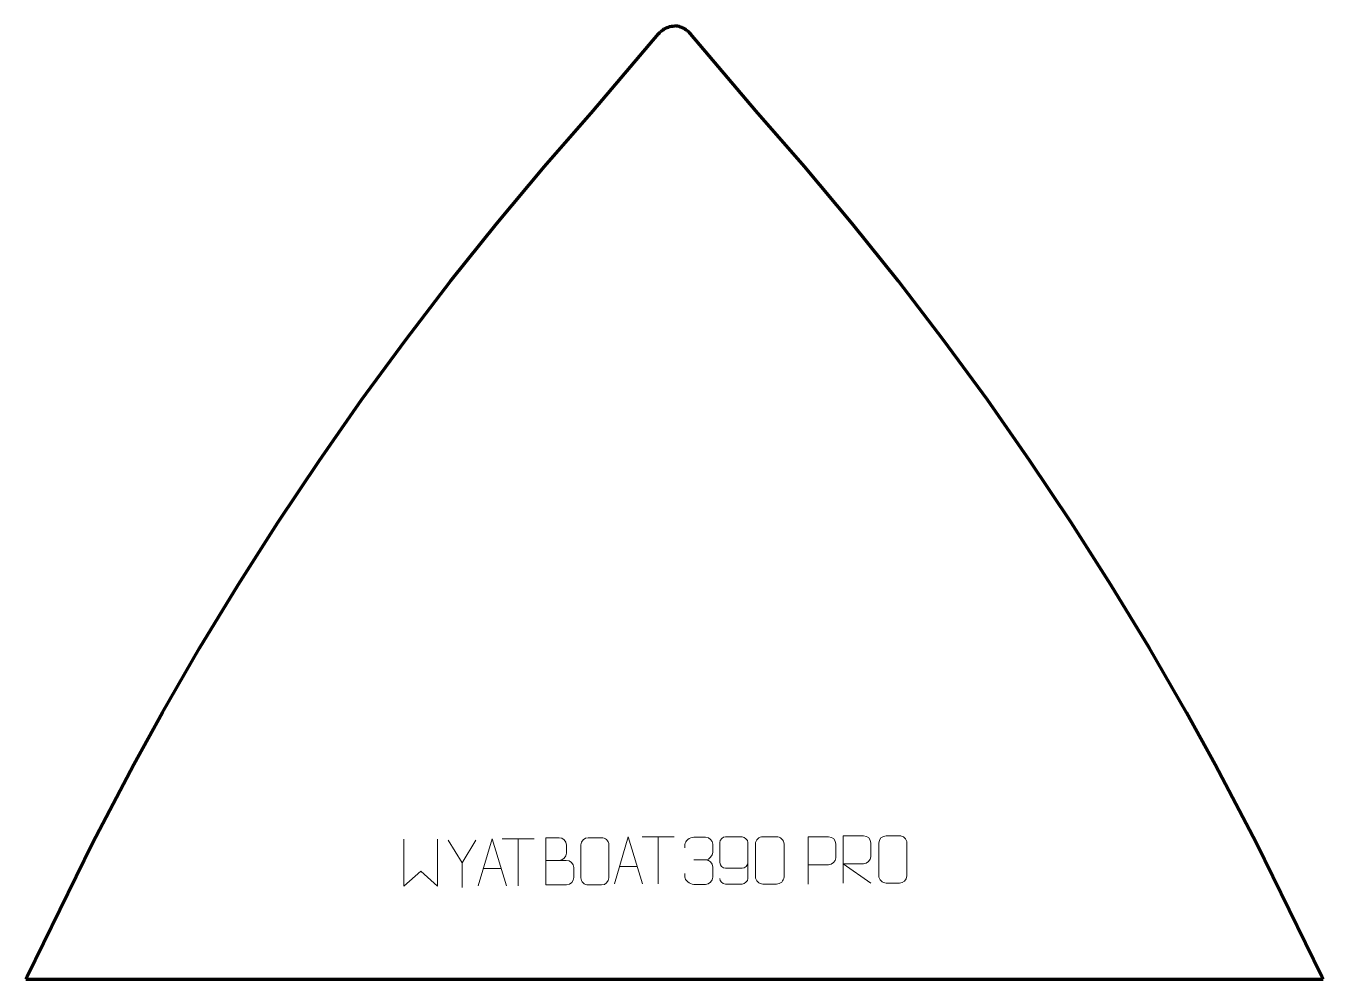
# Model space of a CAD drawing. Header units: millimetres. Extents: x -314 to 372, y 993 to 1498.
import ezdxf

# ---------------------------------------------------------------- set-up
doc = ezdxf.new("R2010")
doc.units = ezdxf.units.MM
doc.header["$MEASUREMENT"] = 0
doc.layers.add('layer 1', color=7, linetype='Continuous')

msp = doc.modelspace()

# ---------------------------------------------------------------- linework, layer by layer
at = {"layer": 'layer 1', "color": 242, "lineweight": 106}
for points in [[(22.2796, 1495.0453), (22.2796, 1495.0453), (22.9332, 1495.5217), (22.9332, 1495.5217)], [(22.9332, 1495.5217), (22.9332, 1495.5217), (23.6204, 1495.9533), (23.6204, 1495.9533)], [(23.6204, 1495.9533), (23.6204, 1495.9533), (24.3335, 1496.3369), (24.3335, 1496.3369)], [(24.3335, 1496.3369), (24.3335, 1496.3369), (25.0714, 1496.6712), (25.0714, 1496.6712)], [(25.0714, 1496.6712), (25.0714, 1496.6712), (25.8303, 1496.9553), (25.8303, 1496.9553)], [(25.8303, 1496.9553), (25.8303, 1496.9553), (26.6064, 1497.1871), (26.6064, 1497.1871)], [(26.6064, 1497.1871), (26.6064, 1497.1871), (27.3957, 1497.3662), (27.3957, 1497.3662)], [(27.3957, 1497.3662), (27.3957, 1497.3662), (28.1965, 1497.4907), (28.1965, 1497.4907)], [(28.1965, 1497.4907), (28.1965, 1497.4907), (29.0033, 1497.561), (29.0033, 1497.561)], [(29.8102, 1497.4907), (29.8102, 1497.4907), (29.0033, 1497.561), (29.0033, 1497.561)], [(30.611, 1497.3662), (30.611, 1497.3662), (29.8102, 1497.4907), (29.8102, 1497.4907)], [(31.4007, 1497.1871), (31.4007, 1497.1871), (30.611, 1497.3662), (30.611, 1497.3662)], [(32.1767, 1496.9553), (32.1767, 1496.9553), (31.4007, 1497.1871), (31.4007, 1497.1871)], [(32.9353, 1496.6712), (32.9353, 1496.6712), (32.1767, 1496.9553), (32.1767, 1496.9553)], [(33.6732, 1496.3369), (33.6732, 1496.3369), (32.9353, 1496.6712), (32.9353, 1496.6712)], [(34.3863, 1495.9533), (34.3863, 1495.9533), (33.6732, 1496.3369), (33.6732, 1496.3369)], [(35.0721, 1495.5217), (35.0721, 1495.5217), (34.3863, 1495.9533), (34.3863, 1495.9533)], [(35.7275, 1495.0453), (35.7275, 1495.0453), (35.0721, 1495.5217), (35.0721, 1495.5217)], [(-14.017, 1452.7245), (-14.017, 1452.7245), (20.5275, 1493.365), (20.5275, 1493.365)], [(20.5275, 1493.365), (20.5275, 1493.365), (21.0731, 1493.9647), (21.0731, 1493.9647)], [(21.0731, 1493.9647), (21.0731, 1493.9647), (21.6578, 1494.5261), (21.6578, 1494.5261)], [(21.6578, 1494.5261), (21.6578, 1494.5261), (22.2796, 1495.0453), (22.2796, 1495.0453)], [(36.3479, 1494.5261), (36.3479, 1494.5261), (35.7275, 1495.0453), (35.7275, 1495.0453)], [(36.9326, 1493.9647), (36.9326, 1493.9647), (36.3479, 1494.5261), (36.3479, 1494.5261)], [(37.4778, 1493.365), (37.4778, 1493.365), (36.9326, 1493.9647), (36.9326, 1493.9647)], [(72.0227, 1452.7245), (72.0227, 1452.7245), (37.4778, 1493.365), (37.4778, 1493.365)], [(-39.8062, 1423.186), (-39.8062, 1423.186), (-14.017, 1452.7245), (-14.017, 1452.7245)], [(97.8129, 1423.186), (97.8129, 1423.186), (72.0227, 1452.7245), (72.0227, 1452.7245)], [(-64.9533, 1393.1001), (-64.9533, 1393.1001), (-39.8062, 1423.186), (-39.8062, 1423.186)], [(122.9604, 1393.1001), (122.9604, 1393.1001), (97.8129, 1423.186), (97.8129, 1423.186)], [(-89.4482, 1362.4788), (-89.4482, 1362.4788), (-64.9533, 1393.1001), (-64.9533, 1393.1001)], [(147.4538, 1362.4788), (147.4538, 1362.4788), (122.9604, 1393.1001), (122.9604, 1393.1001)], [(-113.2765, 1331.3378), (-113.2765, 1331.3378), (-89.4482, 1362.4788), (-89.4482, 1362.4788)], [(171.2822, 1331.3378), (171.2822, 1331.3378), (147.4538, 1362.4788), (147.4538, 1362.4788)], [(-136.4277, 1299.6897), (-136.4277, 1299.6897), (-113.2765, 1331.3378), (-113.2765, 1331.3378)], [(194.4344, 1299.6897), (194.4344, 1299.6897), (171.2822, 1331.3378), (171.2822, 1331.3378)], [(-158.8928, 1267.552), (-158.8928, 1267.552), (-136.4277, 1299.6897), (-136.4277, 1299.6897)], [(216.8999, 1267.552), (216.8999, 1267.552), (194.4344, 1299.6897), (194.4344, 1299.6897)], [(-180.6623, 1234.9369), (-180.6623, 1234.9369), (-158.8928, 1267.552), (-158.8928, 1267.552)], [(238.668, 1234.9369), (238.668, 1234.9369), (216.8999, 1267.552), (216.8999, 1267.552)], [(-201.7222, 1201.8602), (-201.7222, 1201.8602), (-180.6623, 1234.9369), (-180.6623, 1234.9369)], [(259.7289, 1201.8602), (259.7289, 1201.8602), (238.668, 1234.9369), (238.668, 1234.9369)], [(-222.0656, 1168.3383), (-222.0656, 1168.3383), (-201.7222, 1201.8602), (-201.7222, 1201.8602)], [(280.0723, 1168.3383), (280.0723, 1168.3383), (259.7289, 1201.8602), (259.7289, 1201.8602)], [(-241.6818, 1134.3859), (-241.6818, 1134.3859), (-222.0656, 1168.3383), (-222.0656, 1168.3383)], [(299.6889, 1134.3859), (299.6889, 1134.3859), (280.0723, 1168.3383), (280.0723, 1168.3383)], [(-256.8374, 1106.8005), (-256.8374, 1106.8005), (-241.6818, 1134.3859), (-241.6818, 1134.3859)], [(314.8427, 1106.8005), (314.8427, 1106.8005), (299.6889, 1134.3859), (299.6889, 1134.3859)], [(-278.6992, 1065.2518), (-278.6992, 1065.2518), (-256.8374, 1106.8005), (-256.8374, 1106.8005)], [(336.7059, 1065.2518), (336.7059, 1065.2518), (314.8427, 1106.8005), (314.8427, 1106.8005)], [(-278.6992, 1065.2518), (-278.6992, 1065.2518), (-313.3056, 994.651), (-313.3056, 994.651)], [(371.3123, 994.651), (371.3123, 994.651), (336.7059, 1065.2518), (336.7059, 1065.2518)], [(-313.9015, 993.3406), (-313.9015, 993.3406), (-313.3056, 994.651), (-313.3056, 994.651)], [(371.9082, 993.3406), (371.9082, 993.3406), (371.3123, 994.651), (371.3123, 994.651)], [(-313.9015, 993.3406), (-313.9015, 993.3406), (371.9082, 993.3406), (371.9082, 993.3406)]]:
    msp.add_open_spline(points, degree=3, dxfattribs=at)
at = {"layer": 'layer 1', "color": 250, "lineweight": 9}
for points, knots in [([(-114.0188, 1067.3831), (-114.0188, 1067.3831), (-114.0188, 1042.4251), (-114.0188, 1042.4251), (-114.0188, 1042.4251), (-114.0188, 1042.4251), (-105.1761, 1050.4898), (-105.1761, 1050.4898), (-105.1761, 1050.4898), (-105.1761, 1050.4898), (-96.3337, 1042.4257), (-96.3337, 1042.4257), (-96.3337, 1042.4257), (-96.3337, 1042.4257), (-96.3337, 1067.3831), (-96.3337, 1067.3831)], [0, 0, 0, 0, 0.2, 0.2, 0.2, 0.2, 0.4, 0.4, 0.4, 0.4, 0.6, 0.6, 0.6, 0.6, 1, 1, 1, 1]), ([(-76.0113, 1066.8031), (-76.0113, 1066.8031), (-83.3337, 1054.9044), (-83.3337, 1054.9044), (-83.3337, 1054.9044), (-83.3337, 1054.9044), (-83.333, 1041.8495), (-83.333, 1041.8495)], [0, 0, 0, 0, 0.33333333, 0.33333333, 0.33333333, 0.33333333, 1, 1, 1, 1]), ([(-74.7798, 1042.6515), (-74.7798, 1042.6515), (-67.4088, 1067.605), (-67.4088, 1067.605), (-67.4088, 1067.605), (-67.4088, 1067.605), (-59.8389, 1042.6515), (-59.8389, 1042.6515)], [0, 0, 0, 0, 0.33333333, 0.33333333, 0.33333333, 0.33333333, 1, 1, 1, 1]), ([(-39.0563, 1056.1279), (-35.4177, 1056.1283), (-31.8306, 1056.1283), (-28.1912, 1056.1279), (-28.1912, 1056.1279), (-26.2158, 1056.1106), (-24.2922, 1054.3745), (-24.2922, 1052.3249), (-24.2922, 1052.3249), (-24.2926, 1051.1963), (-24.2926, 1048.1469), (-24.2922, 1047.018), (-24.2922, 1047.018), (-24.2746, 1045.1601), (-25.8167, 1043.1462), (-28.1382, 1043.1631), (-28.1382, 1043.1631), (-31.778, 1043.1635), (-35.4174, 1043.1635), (-39.0563, 1043.1631), (-39.0563, 1043.1631), (-39.0563, 1051.4814), (-39.0563, 1059.7992), (-39.0563, 1068.1167), (-39.0563, 1068.1167), (-36.6826, 1068.1167), (-34.3085, 1068.1167), (-31.9343, 1068.1167), (-31.9343, 1068.1167), (-30.2535, 1068.1343), (-28.1567, 1066.2238), (-28.139, 1064.2614), (-28.139, 1064.2614), (-28.1394, 1062.1953), (-28.1394, 1062.0493), (-28.139, 1059.9828), (-28.139, 1059.9828), (-28.1217, 1057.9167), (-29.9762, 1056.1106), (-31.9862, 1056.1279)], [0, 0, 0, 0, 0.09090909, 0.09090909, 0.09090909, 0.09090909, 0.18181818, 0.18181818, 0.18181818, 0.18181818, 0.27272727, 0.27272727, 0.27272727, 0.27272727, 0.36363636, 0.36363636, 0.36363636, 0.36363636, 0.45454545, 0.45454545, 0.45454545, 0.45454545, 0.54545455, 0.54545455, 0.54545455, 0.54545455, 0.63636364, 0.63636364, 0.63636364, 0.63636364, 0.72727273, 0.72727273, 0.72727273, 0.72727273, 0.81818182, 0.81818182, 0.81818182, 0.81818182, 1, 1, 1, 1]), ([(-16.5759, 1068.1164), (-14.2502, 1068.1164), (-11.9241, 1068.1164), (-9.598, 1068.1164), (-9.598, 1068.1164), (-7.6514, 1068.152), (-5.66, 1066.6604), (-5.6333, 1064.2228), (-5.6333, 1064.2228), (-5.6337, 1058.4759), (-5.6337, 1052.7286), (-5.6333, 1046.9809), (-5.6333, 1046.9809), (-5.7731, 1044.6575), (-7.4503, 1043.1779), (-9.598, 1043.1671), (-9.598, 1043.1671), (-11.9299, 1043.1675), (-14.2618, 1043.1675), (-16.5933, 1043.1671), (-16.5933, 1043.1671), (-18.5183, 1043.0617), (-20.4904, 1044.9462), (-20.4792, 1046.9635), (-20.4792, 1046.9635), (-20.4789, 1052.7336), (-20.4789, 1058.5033), (-20.4792, 1064.2726), (-20.4792, 1064.2726), (-20.475, 1066.4107), (-18.7283, 1068.1299), (-16.5759, 1068.1164)], [0, 0, 0, 0, 0.11111111, 0.11111111, 0.11111111, 0.11111111, 0.22222222, 0.22222222, 0.22222222, 0.22222222, 0.33333333, 0.33333333, 0.33333333, 0.33333333, 0.44444444, 0.44444444, 0.44444444, 0.44444444, 0.55555556, 0.55555556, 0.55555556, 0.55555556, 0.66666667, 0.66666667, 0.66666667, 0.66666667, 0.77777778, 0.77777778, 0.77777778, 0.77777778, 1, 1, 1, 1]), ([(-2.7798, 1043.6515), (-2.7798, 1043.6515), (4.5912, 1068.605), (4.5912, 1068.605), (4.5912, 1068.605), (4.5912, 1068.605), (12.1611, 1043.6515), (12.1611, 1043.6515)], [0, 0, 0, 0, 0.33333333, 0.33333333, 0.33333333, 0.33333333, 1, 1, 1, 1]), ([(34.4865, 1062.7028), (34.4865, 1062.7028), (34.4865, 1064.56), (34.4865, 1064.56), (34.4865, 1064.56), (34.4722, 1066.3019), (37.1367, 1068.42), (39.1958, 1068.3973), (39.1958, 1068.3973), (41.2599, 1068.3973), (43.3239, 1068.3973), (45.3876, 1068.3973), (45.3876, 1068.3973), (47.5821, 1068.4061), (49.1804, 1066.5593), (49.2248, 1064.6472), (49.2248, 1064.6472), (49.2244, 1063.2121), (49.2244, 1061.777), (49.2248, 1060.3415), (49.2248, 1060.3415), (49.1762, 1058.688), (47.5736, 1056.458), (45.3753, 1056.468), (45.3753, 1056.468), (47.579, 1056.4568), (49.187, 1054.6536), (49.241, 1052.5941), (49.241, 1052.5941), (49.2406, 1050.8094), (49.2406, 1049.0247), (49.241, 1047.2396), (49.241, 1047.2396), (49.2511, 1045.1782), (47.1962, 1043.4151), (45.3753, 1043.4232), (45.3753, 1043.4232), (43.31, 1043.4235), (41.2448, 1043.4235), (39.1792, 1043.4232), (39.1792, 1043.4232), (37.0106, 1043.4347), (34.4796, 1045.8349), (34.461, 1047.2967), (34.461, 1047.2967), (34.461, 1047.2967), (34.461, 1049.2053), (34.461, 1049.2053)], [0, 0, 0, 0, 0.07692308, 0.07692308, 0.07692308, 0.07692308, 0.15384615, 0.15384615, 0.15384615, 0.15384615, 0.23076923, 0.23076923, 0.23076923, 0.23076923, 0.30769231, 0.30769231, 0.30769231, 0.30769231, 0.38461538, 0.38461538, 0.38461538, 0.38461538, 0.46153846, 0.46153846, 0.46153846, 0.46153846, 0.53846154, 0.53846154, 0.53846154, 0.53846154, 0.61538462, 0.61538462, 0.61538462, 0.61538462, 0.69230769, 0.69230769, 0.69230769, 0.69230769, 0.76923077, 0.76923077, 0.76923077, 0.76923077, 0.84615385, 0.84615385, 0.84615385, 0.84615385, 1, 1, 1, 1]), ([(52.9463, 1046.5875), (52.9704, 1045.248), (54.3266, 1043.5947), (55.8985, 1043.6291), (55.8985, 1043.6291), (58.8833, 1043.6294), (61.8685, 1043.6294), (64.8539, 1043.6291), (64.8539, 1043.6291), (66.073, 1043.6141), (67.8012, 1045.0517), (67.8062, 1046.5875), (67.8062, 1046.5875), (67.8059, 1052.9479), (67.8059, 1059.3087), (67.8062, 1065.6695), (67.8062, 1065.6695), (67.8015, 1066.8324), (66.073, 1068.6035), (64.8539, 1068.6279), (64.8539, 1068.6279), (61.8685, 1068.6276), (58.8833, 1068.6276), (55.8985, 1068.6279), (55.8985, 1068.6279), (54.6204, 1068.5841), (52.9507, 1066.9696), (52.9463, 1065.6695), (52.9463, 1065.6695), (52.9463, 1062.0861), (52.9463, 1058.5031), (52.9463, 1054.9203), (52.9463, 1054.9203), (52.9848, 1053.4421), (54.5675, 1052.0092), (55.8985, 1052.0113), (55.8985, 1052.0113), (58.8833, 1052.011), (61.8685, 1052.011), (64.8539, 1052.0113), (64.8539, 1052.0113), (66.1834, 1052.0063), (67.8264, 1053.5135), (67.7847, 1054.9421)], [0, 0, 0, 0, 0.08333333, 0.08333333, 0.08333333, 0.08333333, 0.16666667, 0.16666667, 0.16666667, 0.16666667, 0.25, 0.25, 0.25, 0.25, 0.33333333, 0.33333333, 0.33333333, 0.33333333, 0.41666667, 0.41666667, 0.41666667, 0.41666667, 0.5, 0.5, 0.5, 0.5, 0.58333333, 0.58333333, 0.58333333, 0.58333333, 0.66666667, 0.66666667, 0.66666667, 0.66666667, 0.75, 0.75, 0.75, 0.75, 0.83333333, 0.83333333, 0.83333333, 0.83333333, 1, 1, 1, 1]), ([(75.7955, 1068.6275), (78.1616, 1068.6275), (80.5281, 1068.6275), (82.8946, 1068.6275), (82.8946, 1068.6275), (84.8751, 1068.6631), (86.9011, 1067.1688), (86.9282, 1064.7267), (86.9282, 1064.7267), (86.9278, 1058.9693), (86.9278, 1053.2115), (86.9282, 1047.4533), (86.9282, 1047.4533), (86.7861, 1045.1257), (85.0797, 1043.6434), (82.8946, 1043.6326), (82.8946, 1043.6326), (80.5222, 1043.633), (78.1498, 1043.633), (75.7778, 1043.6326), (75.7778, 1043.6326), (73.8193, 1043.527), (71.8129, 1045.4149), (71.8243, 1047.4359), (71.8243, 1047.4359), (71.8247, 1053.2165), (71.8247, 1058.9968), (71.8243, 1064.7766), (71.8243, 1064.7766), (71.8286, 1066.9186), (73.6057, 1068.6411), (75.7955, 1068.6275)], [0, 0, 0, 0, 0.11111111, 0.11111111, 0.11111111, 0.11111111, 0.22222222, 0.22222222, 0.22222222, 0.22222222, 0.33333333, 0.33333333, 0.33333333, 0.33333333, 0.44444444, 0.44444444, 0.44444444, 0.44444444, 0.55555556, 0.55555556, 0.55555556, 0.55555556, 0.66666667, 0.66666667, 0.66666667, 0.66666667, 0.77777778, 0.77777778, 0.77777778, 0.77777778, 1, 1, 1, 1]), ([(99.5958, 1043.6132), (99.5958, 1043.6132), (99.5958, 1068.5668), (99.5958, 1068.5668), (99.5958, 1068.5668), (103.1908, 1068.5668), (106.7861, 1068.5668), (110.3815, 1068.5668), (110.3815, 1068.5668), (112.7067, 1068.5289), (114.2641, 1067.0388), (114.2599, 1064.6727), (114.2599, 1064.6727), (114.2595, 1062.637), (114.2595, 1059.5777), (114.2599, 1057.5417), (114.2599, 1057.5417), (114.2534, 1055.6663), (112.4412, 1053.7244), (110.4316, 1053.7053), (110.4316, 1053.7053), (110.4316, 1053.7053), (99.5958, 1053.7053), (99.5958, 1053.7053)], [0, 0, 0, 0, 0.14285714, 0.14285714, 0.14285714, 0.14285714, 0.28571429, 0.28571429, 0.28571429, 0.28571429, 0.42857143, 0.42857143, 0.42857143, 0.42857143, 0.57142857, 0.57142857, 0.57142857, 0.57142857, 0.71428571, 0.71428571, 0.71428571, 0.71428571, 1, 1, 1, 1]), ([(118.1225, 1044.1468), (118.1225, 1044.1468), (118.1225, 1069.1003), (118.1225, 1069.1003), (118.1225, 1069.1003), (121.7173, 1069.1003), (125.3128, 1069.1003), (128.908, 1069.1003), (128.908, 1069.1003), (131.2333, 1069.0626), (132.7906, 1067.5726), (132.7865, 1065.2062), (132.7865, 1065.2062), (132.7861, 1063.1707), (132.7861, 1060.1113), (132.7865, 1058.0753), (132.7865, 1058.0753), (132.78, 1056.1998), (130.9677, 1054.258), (128.9582, 1054.2389), (128.9582, 1054.2389), (128.9582, 1054.2389), (118.1225, 1054.2389), (118.1225, 1054.2389), (118.1225, 1054.2389), (118.1225, 1054.2389), (132.7772, 1044.1468), (132.7772, 1044.1468)], [0, 0, 0, 0, 0.125, 0.125, 0.125, 0.125, 0.25, 0.25, 0.25, 0.25, 0.375, 0.375, 0.375, 0.375, 0.5, 0.5, 0.5, 0.5, 0.625, 0.625, 0.625, 0.625, 0.75, 0.75, 0.75, 0.75, 1, 1, 1, 1]), ([(140.9349, 1069.1), (143.2606, 1069.1), (145.5867, 1069.1), (147.9128, 1069.1), (147.9128, 1069.1), (149.8594, 1069.1356), (151.8508, 1067.644), (151.8775, 1065.2064), (151.8775, 1065.2064), (151.8771, 1059.4595), (151.8771, 1053.7122), (151.8775, 1047.9645), (151.8775, 1047.9645), (151.7377, 1045.6411), (150.0605, 1044.1615), (147.9128, 1044.1507), (147.9128, 1044.1507), (145.5809, 1044.1511), (143.249, 1044.1511), (140.9175, 1044.1507), (140.9175, 1044.1507), (138.9925, 1044.0453), (137.0204, 1045.9298), (137.0316, 1047.9471), (137.0316, 1047.9471), (137.0319, 1053.7172), (137.0319, 1059.4869), (137.0316, 1065.2562), (137.0316, 1065.2562), (137.0358, 1067.3943), (138.7825, 1069.1135), (140.9349, 1069.1)], [0, 0, 0, 0, 0.11111111, 0.11111111, 0.11111111, 0.11111111, 0.22222222, 0.22222222, 0.22222222, 0.22222222, 0.33333333, 0.33333333, 0.33333333, 0.33333333, 0.44444444, 0.44444444, 0.44444444, 0.44444444, 0.55555556, 0.55555556, 0.55555556, 0.55555556, 0.66666667, 0.66666667, 0.66666667, 0.66666667, 0.77777778, 0.77777778, 0.77777778, 0.77777778, 1, 1, 1, 1])]:
    msp.add_open_spline(points, degree=3, knots=knots, dxfattribs=at)
for points in [[(-83.3337, 1054.9044), (-83.3337, 1054.9044), (-90.6546, 1066.8031), (-90.6546, 1066.8031)], [(-62.1174, 1067.5815), (-62.1174, 1067.5815), (-45.1302, 1067.5815), (-45.1302, 1067.5815)], [(-53.6236, 1042.6515), (-53.6236, 1042.6515), (-53.6236, 1067.605), (-53.6236, 1067.605)], [(11.8826, 1068.5815), (11.8826, 1068.5815), (28.8698, 1068.5815), (28.8698, 1068.5815)], [(20.3764, 1043.6515), (20.3764, 1043.6515), (20.3764, 1068.605), (20.3764, 1068.605)], [(39.1962, 1056.4576), (39.1962, 1056.4576), (45.3926, 1056.4576), (45.3926, 1056.4576)], [(-72.0572, 1051.9009), (-72.0572, 1051.9009), (-62.5615, 1051.9009), (-62.5615, 1051.9009)], [(-0.0572, 1052.9009), (-0.0572, 1052.9009), (9.4385, 1052.9009), (9.4385, 1052.9009)]]:
    msp.add_open_spline(points, degree=3, dxfattribs=at)

doc.saveas('drawing.dxf')
